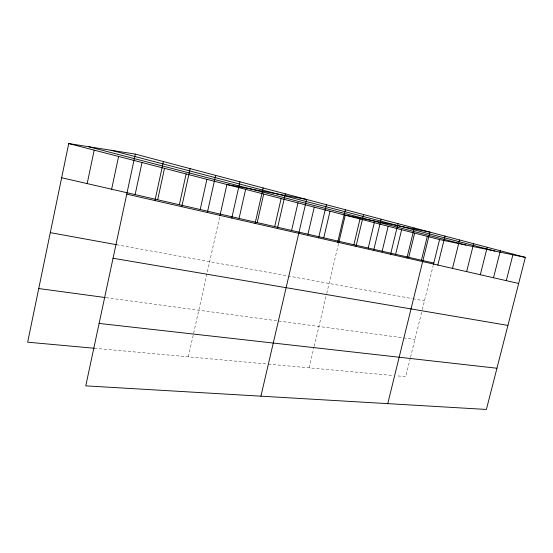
<?xml version="1.0" encoding="UTF-8"?>
<svg xmlns="http://www.w3.org/2000/svg" width="553" height="553" viewBox="0 0 553 553"><rect width="100%" height="100%" fill="white"/><g stroke="black" fill="none" stroke-linecap="round" stroke-linejoin="round"><path stroke-width="0.41" stroke-dasharray="2.77 2.07" d="M188.352 356.837L219.735 216.589M309.127 367.842L314.007 347.201M314.208 346.372L326.546 294.231M326.74 293.408L338.678 242.967M410.319 358.088L405.736 376.648L396.494 375.805M410.52 357.279L422.07 310.516M422.264 309.708L433.179 265.53M94.356 348.266L267.472 364.047M268.302 364.123L393.135 375.501M106.045 297.652L414.923 339.459M116.496 244.703L412.026 298.579M412.856 298.724L424.455 300.839"/><path stroke-width="0.83" d="M135.305 154.107L85.763 385.863L486.391 409.448L525.35 257.387L135.305 154.107L68.724 143.552L27.65 342.189L94.356 348.266M87.174 183.61L94.183 150.139M111.644 189.216L118.591 156.464M135.126 194.601L142.01 162.527M154.944 200.559L163.398 161.545M157.681 199.771L164.504 168.347M179.359 204.741L186.119 173.946M181.778 206.677L190.142 168.624M200.214 209.518L206.905 179.331M207.368 212.511L215.629 175.377M219.921 215.767L226.917 184.508L306.618 199.467L260.919 396.176M231.776 218.076L239.94 181.813M239.069 218.428L245.636 189.354M255.099 223.391L263.166 187.965M257.193 222.583L263.698 194.034M274.689 226.592L281.131 198.548M277.406 228.479L285.369 193.84M291.597 230.47L297.977 202.91M307.945 234.216L314.263 207.126M318.611 237.873L326.388 204.707M323.754 237.838L330.017 211.205M337.683 242.221L345.369 209.732M338.678 242.967L345.259 215.152L429.909 232.115L387.757 403.642M353.879 244.744L360.017 218.974M356.008 246.396L363.604 214.557M368.236 248.034L374.312 222.679M373.634 250.412L381.135 219.202M382.151 251.228L388.171 226.267M390.591 254.276L398.008 223.668M395.644 254.318L401.609 229.744M406.925 258.002L414.252 227.967M408.736 257.318L414.646 233.117M421.441 260.235L427.296 236.394M433.379 264.707L439.587 239.58L525.35 257.387M437.845 265.053L445.006 236.11M452.492 268.392L459.571 239.967M466.642 271.613L473.638 243.693M480.308 274.73L487.221 247.295M493.518 277.744L500.354 250.772M506.299 280.654L513.06 254.131M99.111 323.429L496.947 368.243M38.745 288.542L105.201 297.535M113.047 258.244L507.924 325.413M50.302 232.64L116.496 244.703M61.653 177.755L433.787 263.062M126.748 194.131L518.666 283.475M68.724 143.552L439.587 239.58M88.425 146.676L465.896 245.041M110.939 150.243L494.976 251.083"/></g></svg>
